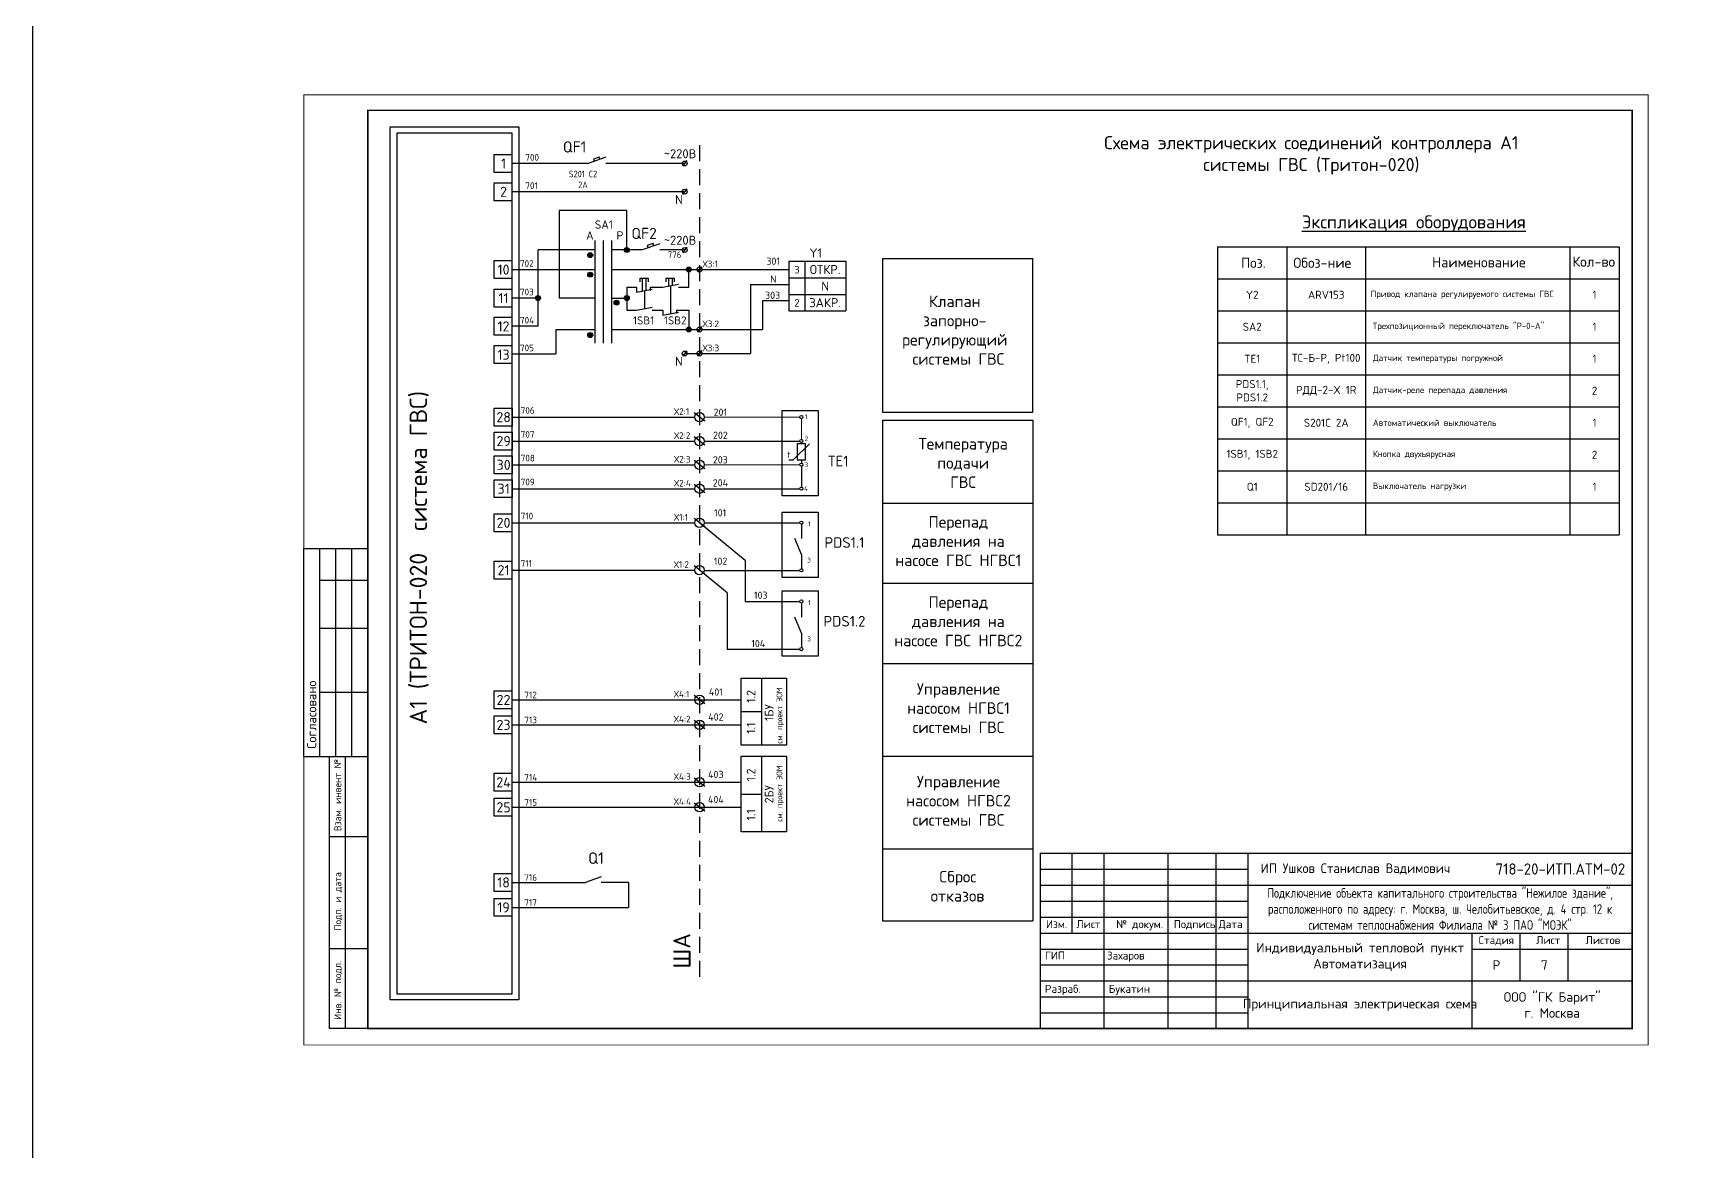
# Model space of a CAD drawing. Header units: millimetres. Extents: x 1606 to 7674, y 609 to 4159.
# Drawn here: x 3094 to 3608, y 2904 to 3254 of the extents above; entities that cross this region are included whole.
import ezdxf

# ---------------------------------------------------------------- set-up
doc = ezdxf.new("R2010")
doc.units = ezdxf.units.MM
doc.linetypes.add('DASHED', pattern=[0.75, 0.5, -0.25])
doc.layers.add('24VDC', color=7, linetype='Continuous')
doc.layers.add('Рамка', color=7, linetype='Continuous', lineweight=50)
doc.styles.add('ROMANT', font='romant__.ttf')

msp = doc.modelspace()

# ---------------------------------------------------------------- hatches: boundary and pattern name
at = {"layer": '24VDC', "linetype": 'Continuous'}
h = msp.add_hatch(color=7, dxfattribs=at)
h.paths.add_polyline_path([(3278.24605, 3185.96042), (3279.79431, 3185.96042, 1)])
h.paths.add_polyline_path([(3279.79431, 3185.96042), (3278.24605, 3185.96042, 1)])
h = msp.add_hatch(color=7, dxfattribs=at)
h.paths.add_polyline_path([(3266.84303, 3184.34753), (3268.3913, 3184.34753, -1)])
h.paths.add_polyline_path([(3268.3913, 3184.34753), (3266.84303, 3184.34753, -1)])
h = msp.add_hatch(color=7, dxfattribs=at)
h.paths.add_polyline_path([(3297.67042, 3179.8461), (3299.21869, 3179.8461, 1)])
h.paths.add_polyline_path([(3299.21869, 3179.8461), (3297.67042, 3179.8461, 1)])
h = msp.add_hatch(color=7, dxfattribs=at)
h.paths.add_polyline_path([(3266.84303, 3178.23045), (3268.3913, 3178.23045, -1)])
h.paths.add_polyline_path([(3268.3913, 3178.23045), (3266.84303, 3178.23045, -1)])
h = msp.add_hatch(color=7, dxfattribs=at)
h.paths.add_polyline_path([(3250.53107, 3170.92424), (3252.07934, 3170.92424, 1)])
h.paths.add_polyline_path([(3252.07934, 3170.92424), (3250.53107, 3170.92424, 1)])
h = msp.add_hatch(color=7, dxfattribs=at)
h.paths.add_polyline_path([(3275.04817, 3169.48468), (3276.59644, 3169.48468, -1)])
h.paths.add_polyline_path([(3276.59644, 3169.48468), (3275.04817, 3169.48468, -1)])
h = msp.add_hatch(color=7, dxfattribs=at)
h.paths.add_polyline_path([(3278.25279, 3170.92367), (3279.80106, 3170.92367, 1)])
h.paths.add_polyline_path([(3279.80106, 3170.92367), (3278.25279, 3170.92367, 1)])
h = msp.add_hatch(color=7, dxfattribs=at)
h.paths.add_polyline_path([(3266.84303, 3159.3556), (3268.3913, 3159.3556, -1)])
h.paths.add_polyline_path([(3268.3913, 3159.3556), (3266.84303, 3159.3556, -1)])
h = msp.add_hatch(color=7, dxfattribs=at)
h.paths.add_polyline_path([(3297.67008, 3161.0964), (3299.21834, 3161.0964, 1)])
h.paths.add_polyline_path([(3299.21834, 3161.0964), (3297.67008, 3161.0964, 1)])

# ---------------------------------------------------------------- linework, layer by layer
at = {"color": 1}
for p, q in [((3303.41564, 3132.43042), (3300.10152, 3135.01349)), ((3243.20669, 3133.72195), (3300.29537, 3133.72195)), ((3243.20669, 3126.23638), (3300.29537, 3126.23638)), ((3303.41564, 3124.94485), (3300.10152, 3127.52792)), ((3303.22178, 3126.23638), (3333.06972, 3126.23638)), ((3243.20669, 3118.83212), (3300.29537, 3118.83212)), ((3303.41564, 3117.54058), (3300.10152, 3120.12365)), ((3243.20669, 3111.34655), (3300.29537, 3111.34655)), ((3303.41564, 3110.05501), (3300.10152, 3112.63809)), ((3303.22178, 3111.34655), (3333.06972, 3111.34655)), ((3243.17038, 3100.71082), (3300.25906, 3100.71082)), ((3303.37933, 3099.41928), (3300.0652, 3102.00235)), ((3316.03322, 3088.91308), (3301.72226, 3100.71082)), ((3303.18547, 3100.71082), (3333.06972, 3100.71082)), ((3316.03322, 3088.91308), (3316.03322, 3076.09926)), ((3243.17038, 3085.89741), (3300.25906, 3085.89741)), ((3303.37933, 3084.60587), (3300.0652, 3087.18895)), ((3310.35976, 3078.77679), (3301.68595, 3085.92735)), ((3303.22178, 3085.81976), (3333.10604, 3085.81976)), ((3310.35976, 3078.77679), (3310.35976, 3061.20963)), ((3316.03322, 3076.09926), (3333.10604, 3076.09926)), ((3310.35976, 3061.20963), (3333.10604, 3061.20963)), ((3321.20448, 3031.17293), (3321.20448, 3052.15452)), ((3303.41564, 3044.06159), (3300.10152, 3046.64467)), ((3243.17038, 3045.35313), (3314.74285, 3045.35313)), ((3314.74285, 3041.66372), (3321.20448, 3041.66372)), ((3243.17038, 3037.54774), (3314.74285, 3037.54774)), ((3303.41564, 3036.2562), (3300.10152, 3038.83928)), ((3321.20448, 3004.03375), (3321.20448, 3027.76822)), ((3303.41564, 3018.29885), (3300.10152, 3020.88193)), ((3243.17038, 3019.59039), (3314.74285, 3019.59039)), ((3314.74285, 3015.90098), (3321.20448, 3015.90098)), ((3243.17038, 3011.785), (3314.74285, 3011.785)), ((3303.41564, 3010.49346), (3300.10152, 3013.07654)), ((3270.97944, 2990.04345), (3266.17497, 2988.28982)), ((3243.17038, 2988.28982), (3266.17497, 2988.28982)), ((3279.55169, 2988.28982), (3270.97944, 2988.28982)), ((3279.55169, 2988.28982), (3279.55169, 2980.47803)), ((3243.17038, 2980.47803), (3279.55169, 2980.47803))]:
    msp.add_line(p, q, dxfattribs=at)
at = {"color": 1, "lineweight": 0}
for p, q in [((3303.22178, 3133.72195), (3333.06972, 3133.72195)), ((3333.56972, 3126.73638), (3333.56972, 3133.22195)), ((3303.22178, 3118.83212), (3333.06972, 3118.83212))]:
    msp.add_line(p, q, dxfattribs=at)
at = {"color": 1}
for points in [[(3205.16027, 2951.57945), (3205.16027, 3224.44568), (3245.34906, 3224.44568), (3245.34906, 2951.57945)], [(3207.27587, 2953.36978), (3207.27587, 3222.5919), (3243.17038, 3222.5919), (3243.17038, 2953.36978)], [(3237.55776, 3210.19401), (3237.55776, 3215.80663), (3243.17038, 3215.80663), (3243.17038, 3210.19401)], [(3237.55776, 3201.36584), (3237.55776, 3206.97846), (3243.17038, 3206.97846), (3243.17038, 3201.36584)], [(3237.55776, 3177.04045), (3237.55776, 3182.65307), (3243.17038, 3182.65307), (3243.17038, 3177.04045)], [(3237.55776, 3168.11793), (3237.55776, 3173.73055), (3243.17038, 3173.73055), (3243.17038, 3168.11793)], [(3237.55776, 3159.28976), (3237.55776, 3164.90237), (3243.17038, 3164.90237), (3243.17038, 3159.28976)], [(3237.55776, 3150.46165), (3237.55776, 3156.07427), (3243.17038, 3156.07427), (3243.17038, 3150.46165)], [(3237.59407, 3130.91564), (3237.59407, 3136.52826), (3243.20669, 3136.52826), (3243.20669, 3130.91564)], [(3237.59407, 3123.43008), (3237.59407, 3129.04269), (3243.20669, 3129.04269), (3243.20669, 3123.43008)], [(3237.59407, 3116.02581), (3237.59407, 3121.63843), (3243.20669, 3121.63843), (3243.20669, 3116.02581)], [(3237.59407, 3108.54024), (3237.59407, 3114.15286), (3243.20669, 3114.15286), (3243.20669, 3108.54024)], [(3237.55776, 3097.90451), (3237.55776, 3103.51713), (3243.17038, 3103.51713), (3243.17038, 3097.90451)], [(3237.55776, 3083.0911), (3237.55776, 3088.70372), (3243.17038, 3088.70372), (3243.17038, 3083.0911)], [(3314.74285, 3031.17293), (3314.74285, 3052.15452), (3328.97496, 3052.15452), (3328.97496, 3031.17293)], [(3237.55776, 3042.54682), (3237.55776, 3048.15944), (3243.17038, 3048.15944), (3243.17038, 3042.54682)], [(3237.55776, 3034.74143), (3237.55776, 3040.35405), (3243.17038, 3040.35405), (3243.17038, 3034.74143)], [(3314.74285, 3004.03375), (3314.74285, 3027.76822), (3328.97496, 3027.76822), (3328.97496, 3004.03375)], [(3237.55776, 3016.78408), (3237.55776, 3022.3967), (3243.17038, 3022.3967), (3243.17038, 3016.78408)], [(3237.55776, 3008.97869), (3237.55776, 3014.59131), (3243.17038, 3014.59131), (3243.17038, 3008.97869)], [(3237.55776, 2985.48351), (3237.55776, 2991.09613), (3243.17038, 2991.09613), (3243.17038, 2985.48351)], [(3237.55776, 2977.67172), (3237.55776, 2983.28434), (3243.17038, 2983.28434), (3243.17038, 2977.67172)]]:
    msp.add_lwpolyline(points, close=True, dxfattribs=at)
for centre in [(3301.75858, 3133.72195), (3301.75858, 3126.23638), (3301.75858, 3118.83212), (3301.75858, 3111.34655), (3301.72226, 3100.71082), (3301.72226, 3085.89741), (3301.75858, 3045.35313), (3301.75858, 3037.54774), (3301.75858, 3019.59039), (3301.75858, 3011.785)]:
    msp.add_circle(centre, 1.4632, dxfattribs=at)
at = {"layer": '24VDC', "color": 7, "linetype": 'DASHED', "ltscale": 10}
msp.add_line((3301.75858, 3218.72071), (3301.75858, 2956.33173), dxfattribs=at)
at = {"layer": '24VDC', "linetype": 'Continuous'}
for p, q in [((3266.96384, 3213.00032), (3243.17038, 3213.00032)), ((3297.13129, 3213.00032), (3272.46448, 3213.00032)), ((3297.13129, 3204.17215), (3243.17038, 3204.17215)), ((3279.02018, 3198.25737), (3257.95846, 3198.25737)), ((3257.95846, 3198.25737), (3257.95846, 3170.92424)), ((3279.02018, 3185.96042), (3279.02018, 3198.25737)), ((3251.30517, 3162.09607), (3251.32665, 3185.96993)), ((3269.04771, 3185.96384), (3251.32665, 3185.96993)), ((3283.80764, 3185.95877), (3274.23271, 3185.96206)), ((3297.13129, 3185.95877), (3289.30828, 3185.95877)), ((3463.59084, 3186.94766), (3589.12935, 3186.94766)), ((3463.59084, 3186.94766), (3463.59084, 3096.94766)), ((3485.28472, 3186.94766), (3485.28472, 3096.94766)), ((3573.64579, 3186.94766), (3573.64579, 3096.94766)), ((3589.12935, 3186.94766), (3589.12935, 3096.94766)), ((3463.59084, 3176.94766), (3589.12935, 3176.94766)), ((3463.59084, 3176.94766), (3589.12935, 3176.94766)), ((3463.59084, 3176.94766), (3589.12935, 3176.94766)), ((3251.31311, 3170.92424), (3243.17038, 3170.92424)), ((3269.04771, 3170.92424), (3257.95846, 3170.92424)), ((3463.59084, 3166.94766), (3589.12935, 3166.94766)), ((3251.30517, 3162.09607), (3243.17038, 3162.09607)), ((3463.59084, 3156.94766), (3589.12935, 3156.94766)), ((3463.59084, 3146.94766), (3589.12935, 3146.94766)), ((3463.59084, 3136.94766), (3589.12935, 3136.94766)), ((3463.59084, 3126.94766), (3589.12935, 3126.94766)), ((3463.59084, 3116.94766), (3589.12935, 3116.94766)), ((3463.59084, 3106.94766), (3589.12935, 3106.94766)), ((3463.59084, 3096.94766), (3589.12935, 3096.94766))]:
    msp.add_line(p, q, dxfattribs=at)
at = {"layer": '24VDC', "color": 7}
for p, q in [((3272.46448, 3214.94193), (3266.96384, 3213.00032)), ((3270.38635, 3214.99989), (3268.59662, 3214.36816)), ((3268.59662, 3214.36816), (3268.84505, 3213.66435)), ((3270.63478, 3214.29609), (3270.38635, 3214.99989)), ((3289.30828, 3187.90038), (3283.80764, 3185.95877)), ((3287.23015, 3187.95834), (3285.44043, 3187.32661)), ((3285.44043, 3187.32661), (3285.68885, 3186.6228)), ((3287.47858, 3187.25454), (3287.23015, 3187.95834)), ((3408.1484, 2997.45855), (3593.1484, 2997.45855)), ((3408.1484, 2997.45855), (3408.1484, 2942.45855)), ((3428.14841, 2942.45855), (3428.14841, 2997.45855)), ((3448.14841, 2942.45855), (3448.14841, 2997.45855)), ((3463.14841, 2942.45855), (3463.14841, 2997.45855)), ((3473.14841, 2942.45855), (3473.14841, 2997.45855)), ((3408.14841, 2992.45855), (3473.14841, 2992.45855)), ((3408.14841, 2987.45855), (3473.14841, 2987.45855)), ((3408.14841, 2982.45855), (3473.14841, 2982.45855)), ((3408.14841, 2977.45855), (3473.14841, 2977.45855)), ((3408.14841, 2972.45855), (3473.14841, 2972.45855)), ((3408.14841, 2967.45855), (3473.14841, 2967.45855)), ((3408.14841, 2962.45855), (3473.14841, 2962.45855)), ((3408.14841, 2957.45855), (3473.14841, 2957.45855)), ((3408.14841, 2952.45855), (3473.14841, 2952.45855)), ((3408.14841, 2947.45855), (3473.14841, 2947.45855))]:
    msp.add_line(p, q, dxfattribs=at)
at = {"layer": '24VDC', "color": 7, "linetype": 'Continuous'}
for p, q in [((3297.8049, 3213.88975), (3296.45768, 3212.12245)), ((3297.80604, 3205.06158), (3296.45882, 3203.29428)), ((3269.04771, 3188.9301), (3269.04771, 3156.85816)), ((3271.64021, 3188.9301), (3271.64021, 3156.85816)), ((3274.23271, 3188.9301), (3274.23271, 3156.85816)), ((3297.8049, 3186.8482), (3296.45768, 3185.0809)), ((3302.43545, 3180.73592), (3301.08824, 3178.96862)), ((3329.71046, 3182.43906), (3329.71046, 3166.88406)), ((3329.71046, 3182.43906), (3347.46371, 3182.43906)), ((3334.63118, 3182.43906), (3334.63118, 3166.88406)), ((3347.46371, 3182.43906), (3347.46371, 3166.88406)), ((3358.94103, 3183.29553), (3358.94103, 3135.24588)), ((3358.94103, 3183.29553), (3405.91007, 3183.29553)), ((3405.91007, 3135.24588), (3405.91007, 3183.29553)), ((3243.17038, 3179.84676), (3269.04768, 3179.84676)), ((3274.23271, 3179.84676), (3329.71046, 3179.84525)), ((3283.18899, 3175.99672), (3283.18899, 3177.19145)), ((3283.18899, 3177.19145), (3285.70983, 3177.19145)), ((3283.8647, 3177.19145), (3283.8647, 3173.07873)), ((3285.03412, 3177.19145), (3285.03412, 3173.30752)), ((3285.70983, 3177.19145), (3285.70983, 3175.99672)), ((3290.28573, 3174.29824), (3295.16222, 3175.25233)), ((3291.35393, 3175.99672), (3291.35393, 3177.19145)), ((3291.35393, 3177.19145), (3293.87476, 3177.19145)), ((3292.02964, 3177.19145), (3292.02964, 3174.63943)), ((3293.19905, 3177.19145), (3293.19905, 3174.86823)), ((3293.87476, 3177.19145), (3293.87476, 3175.99672)), ((3298.45066, 3174.29824), (3298.45081, 3179.8461)), ((3317.65958, 3175.203), (3329.71046, 3175.20331)), ((3317.65958, 3175.203), (3317.65958, 3153.58146)), ((3329.71046, 3177.25406), (3347.46371, 3177.25406)), ((3274.23271, 3170.92424), (3279.03318, 3170.92367)), ((3279.03344, 3174.29824), (3279.03344, 3167.16357)), ((3279.03344, 3174.29824), (3282.12079, 3174.29824)), ((3282.12079, 3174.29824), (3282.12079, 3172.73753)), ((3282.12079, 3172.73753), (3286.99729, 3173.69162)), ((3284.55904, 3173.21457), (3284.55904, 3167.64062)), ((3286.38403, 3174.29824), (3286.38403, 3173.26873)), ((3286.38403, 3174.29824), (3290.28573, 3174.29824)), ((3292.72397, 3174.77528), (3292.72397, 3166.07991)), ((3295.16222, 3174.29824), (3298.45066, 3174.29824)), ((3329.71046, 3170.07643), (3321.40958, 3170.07643)), ((3321.40958, 3170.07623), (3321.40958, 3161.09606)), ((3329.71046, 3172.06906), (3347.46371, 3172.06906)), ((3279.03344, 3167.16357), (3282.12079, 3167.16357)), ((3282.12079, 3167.16357), (3286.99729, 3168.11767)), ((3286.99729, 3167.16357), (3290.28573, 3167.16357)), ((3290.28573, 3167.16357), (3290.28573, 3165.60287)), ((3290.28573, 3165.60287), (3295.16222, 3166.55696)), ((3294.54897, 3167.16357), (3294.54897, 3166.13407)), ((3294.54897, 3167.16357), (3298.45047, 3167.16357)), ((3298.45047, 3167.16357), (3298.45047, 3161.0964)), ((3329.71046, 3166.88406), (3347.46371, 3166.88406)), ((3256.87378, 3161.09676), (3269.04771, 3161.09676)), ((3256.87378, 3161.09676), (3256.87378, 3153.44759)), ((3274.23271, 3161.09676), (3321.40958, 3161.09606)), ((3302.43659, 3161.98592), (3301.08937, 3160.21862)), ((3243.17038, 3153.44759), (3256.87378, 3153.44759)), ((3297.80604, 3154.48014), (3296.45882, 3152.71285)), ((3297.13243, 3153.5965), (3317.65958, 3153.5965)), ((3302.43497, 3154.48592), (3301.08776, 3152.71862)), ((3358.94103, 3135.24588), (3405.91007, 3135.24588)), ((3358.94103, 3132.75847), (3405.91007, 3132.75847)), ((3358.94103, 3132.75847), (3358.94103, 2976.30108)), ((3405.91007, 3132.75847), (3405.91007, 2976.30108)), ((3358.94103, 3106.82559), (3405.91007, 3106.82559)), ((3358.94103, 3081.75733), (3405.91007, 3081.75733)), ((3358.94103, 3056.68907), (3405.91007, 3056.68907)), ((3358.94103, 3027.73891), (3405.91007, 3027.73891)), ((3358.94103, 2998.78874), (3405.91007, 2998.78874)), ((3358.94103, 2976.30108), (3405.91007, 2976.30108))]:
    msp.add_line(p, q, dxfattribs=at)
at = {"layer": '24VDC', "color": 1, "linetype": 'Continuous'}
for p, q in [((3336.16972, 3125.3723), (3330.96972, 3120.3723)), ((3333.56972, 3125.73638), (3333.56972, 3125.3723)), ((3329.66972, 3120.3723), (3330.96972, 3120.3723)), ((3333.56972, 3120.3723), (3333.56972, 3119.33212)), ((3333.56972, 3118.33212), (3333.56972, 3111.84655)), ((3333.56972, 3100.21082), (3333.56972, 3095.77535)), ((3333.56972, 3090.77535), (3331.54477, 3095.77535)), ((3333.56972, 3090.77535), (3333.56972, 3086.32098)), ((3333.56972, 3075.59987), (3333.56972, 3071.1644)), ((3333.56972, 3066.1644), (3331.54477, 3071.1644)), ((3333.56972, 3066.1644), (3333.56972, 3061.71003))]:
    msp.add_line(p, q, dxfattribs=at)
at = {"layer": '24VDC'}
for p, q in [((3178.14841, 3027.60855), (3178.14841, 3092.60855)), ((3178.14841, 3092.60855), (3198.14841, 3092.60855)), ((3183.14841, 3027.60855), (3183.14841, 3092.60855)), ((3188.14841, 3027.60855), (3188.14841, 3092.60855)), ((3193.14841, 3027.60855), (3193.14841, 3092.60855)), ((3198.14841, 3082.60855), (3183.14841, 3082.60855)), ((3198.14841, 3067.60855), (3183.14841, 3067.60855)), ((3198.14841, 3047.60855), (3183.14841, 3047.60855)), ((3178.14841, 3027.60855), (3198.14841, 3027.60855)), ((3186.14841, 3027.60855), (3198.14841, 3027.60855)), ((3186.14841, 2942.60855), (3186.14841, 3027.60855)), ((3191.14841, 2942.60855), (3191.14841, 3027.60855)), ((3186.14841, 3002.60855), (3198.14841, 3002.60855)), ((3198.14398, 2942.60855), (3198.14398, 2997.60855)), ((3418.14841, 2992.45855), (3418.14841, 2997.45855)), ((3428.14841, 2942.45855), (3428.14841, 2997.45855)), ((3448.14841, 2942.45855), (3448.14841, 2997.45855)), ((3463.14841, 2942.45855), (3463.14841, 2997.45855)), ((3473.14841, 2942.45855), (3473.14841, 2997.45855)), ((3418.14841, 2987.45855), (3418.14841, 2992.45855)), ((3418.14841, 2982.45855), (3418.14841, 2987.45855)), ((3473.14841, 2987.45855), (3543.14841, 2987.45855)), ((3543.14841, 2987.45855), (3593.14841, 2987.45855)), ((3418.14841, 2977.45855), (3418.14841, 2982.45855)), ((3418.14841, 2972.45855), (3418.14841, 2977.45855)), ((3428.14841, 2977.45855), (3448.14841, 2977.45855)), ((3448.14841, 2977.45855), (3463.14841, 2977.45855)), ((3463.14841, 2977.45855), (3473.14841, 2977.45855)), ((3428.14841, 2972.45855), (3448.14841, 2972.45855)), ((3448.14841, 2972.45855), (3463.14841, 2972.45855)), ((3463.14841, 2972.45855), (3473.14841, 2972.45855)), ((3473.14841, 2972.45855), (3543.14841, 2972.45855)), ((3543.14841, 2972.45855), (3593.14841, 2972.45855)), ((3543.14841, 2957.45855), (3543.14841, 2972.45855)), ((3558.14841, 2957.45855), (3558.14841, 2972.45855)), ((3573.14841, 2957.45855), (3573.14841, 2972.45855)), ((3186.14841, 2967.60855), (3198.14841, 2967.60855)), ((3543.14841, 2967.45855), (3558.14841, 2967.45855)), ((3558.14841, 2967.45855), (3573.14841, 2967.45855)), ((3573.14841, 2967.45855), (3593.14841, 2967.45855)), ((3473.14841, 2957.45855), (3543.14841, 2957.45855)), ((3543.14841, 2942.45855), (3543.14841, 2957.45855)), ((3543.14841, 2957.45855), (3593.14841, 2957.45855)), ((3198.14841, 2942.60855), (3186.14841, 2942.60855))]:
    msp.add_line(p, q, dxfattribs=at)
at = {"layer": '24VDC', "color": 4, "ltscale": 2}
msp.add_lwpolyline([(3093.50136, 4159.07542), (7446.68843, 4159.07542), (7446.68843, 608.90193), (3093.50136, 608.90193)], close=True, dxfattribs=at)
at = {"layer": '24VDC', "linetype": 'Continuous'}
for points, const_width in [([(3178.14841, 2937.45855), (3598.14841, 2937.45855), (3598.14841, 3234.45855), (3178.14841, 3234.45855), (3178.14841, 2937.45855)], 0.3), ([(3198.14841, 2942.60855), (3198.14841, 3229.60855), (3593.14841, 3229.60855), (3593.14841, 2942.60855), (3198.14841, 2942.60855)], 0.5)]:
    msp.add_lwpolyline(points, dxfattribs=dict(at, const_width=const_width))
msp.add_lwpolyline([(3509.82778, 3186.94766), (3509.82778, 3096.94766)], dxfattribs=at)
at = {"layer": '24VDC', "color": 1, "linetype": 'Continuous'}
for points in [[(3327.63174, 3133.22195), (3327.63174, 3135.77589), (3338.87949, 3135.77589), (3338.87949, 3109.1006), (3327.63174, 3109.1006), (3327.63174, 3118.33212)], [(3327.63174, 3118.33212), (3327.63174, 3133.22195)]]:
    msp.add_lwpolyline(points, dxfattribs=at)
for points in [[(3332.26972, 3120.3723), (3334.86972, 3120.3723), (3334.86972, 3125.3723), (3332.26972, 3125.3723)], [(3327.63174, 3104.01149), (3338.87949, 3104.01149), (3338.87949, 3083.57503), (3327.63174, 3083.57503)], [(3327.63174, 3079.40054), (3338.87949, 3079.40054), (3338.87949, 3058.96408), (3327.63174, 3058.96408)]]:
    msp.add_lwpolyline(points, close=True, dxfattribs=at)
at = {"layer": '24VDC', "color": 7, "linetype": 'Continuous'}
for centre, radius in [((3297.12689, 3213.00032), 0.75718), ((3297.12802, 3204.17215), 0.75718), ((3279.02018, 3185.96042), 0.77413), ((3279.02018, 3185.96042), 0.5185), ((3297.12689, 3185.95877), 0.75718), ((3267.61716, 3184.34753), 0.77413), ((3298.44455, 3179.8461), 0.77413), ((3298.44455, 3179.8461), 0.5185), ((3301.75744, 3179.8465), 0.75718), ((3267.61716, 3178.23045), 0.77413), ((3251.30521, 3170.92424), 0.77413), ((3251.30521, 3170.92424), 0.5185), ((3275.8223, 3169.48468), 0.77413), ((3279.02692, 3170.92367), 0.77413), ((3279.02692, 3170.92367), 0.5185), ((3267.61716, 3159.3556), 0.77413), ((3298.44421, 3161.0964), 0.77413), ((3298.44421, 3161.0964), 0.5185), ((3301.75858, 3161.0965), 0.75718), ((3297.12802, 3153.59072), 0.75718), ((3301.75696, 3153.5965), 0.75718)]:
    msp.add_circle(centre, radius, dxfattribs=at)
at = {"layer": '24VDC', "color": 1, "linetype": 'Continuous'}
for centre in [(3333.56972, 3133.72195), (3333.56972, 3126.23638), (3333.56972, 3118.83212), (3333.56972, 3111.34655), (3333.56972, 3100.71082), (3333.56972, 3085.82098), (3333.56972, 3076.09987), (3333.56972, 3061.21003)]:
    msp.add_circle(centre, 0.5, dxfattribs=at)

# ---------------------------------------------------------------- texts
at = {"color": 1, "lineweight": 0, "char_height": 3.6, "attachment_point": 5}
for s, insert, width in [('{\\fISOCPEUR|b0|i0|c204|p34;\\C7;Клапан \\Pзапорно-\\Pрегулирующий\\P системы ГВС}', (3381.49461, 3160.8916), 58.9552774), ('{\\fISOCPEUR|b0|i0|c204|p34;Температура\\Pподачи ГВС}', (3384.12765, 3119.38103), 23.8041278), ('{\\fISOCPEUR|b0|i0|c204|p34;Перепад давления на насосе ГВС НГВС1}', (3382.61696, 3094.94852), 41.653404), ('{\\fISOCPEUR|b0|i0|c204|p34;Перепад давления на насосе ГВС НГВС2}', (3382.61696, 3069.88026), 41.653404), ('{\\fISOCPEUR|b0|i0|c204|p34;Управление насосом НГВС1 \\Pсистемы ГВС}', (3382.68033, 3042.75416), 40.3409953), ('{\\fISOCPEUR|b0|i0|c204|p34;Управление насосом НГВС2 \\Pсистемы ГВС}', (3382.68033, 3013.804), 40.3409953), ('{\\fISOCPEUR|b0|i0|c0|p34;C\\fISOCPEUR|b0|i0|c204|p34;брос отказов}', (3382.36056, 2987.06473), 23.8041278)]:
    msp.add_mtext(s, dxfattribs=dict(at, insert=insert, width=width))
at = {"color": 1, "attachment_point": 1, "rotation": 90}
for s, insert, char_height, width in [('{\\fISOCPEUR|b0|i0|c204|p34;А1 (ТРИТОН-020  система ГВС)}', (3211.21382, 3037.67), 5.4, 144.2515605), ('{\\fISOCPEUR|b0|i0|c0|p34;1.2}', (3316.4896, 3044.41847), 2.7, 144.2515605), ('{\\fISOCPEUR|b0|i0|c0|p34;1\\fISOCPEUR|b0|i0|c204|p34;БУ}', (3322.14397, 3038.74887), 2.7, 144.2515605), ('{\\fISOCPEUR|b0|i0|c0|p34;1.1}', (3316.4896, 3034.73995), 2.7, 144.2515605), ('{\\fISOCPEUR|b0|i0|c0|p34;1.2}', (3316.4896, 3019.87015), 2.7, 144.2515605), ('{\\fISOCPEUR|b0|i0|c204|p34;2БУ}', (3322.14397, 3012.98613), 2.7, 144.2515605), ('{\\fISOCPEUR|b0|i0|c0|p34;1.1}', (3316.4896, 3007.65241), 2.7, 144.2515605), ('{\\fISOCPEUR|b0|i0|c204|p34;ША}', (3293.55218, 2961.30549), 5.4, 178.3657003)]:
    msp.add_mtext(s, dxfattribs=dict(at, insert=insert, char_height=char_height, width=width))
at = {"color": 1, "insert": (3266.93209, 2997.66434), "char_height": 3.6, "width": 144.2515605, "attachment_point": 1}
msp.add_mtext('{\\fISOCPEUR|b0|i0|c0|p34;Q1}', dxfattribs=at)
at = {"layer": '24VDC'}
for s, insert, char_height, width, attachment_point in [('{\\fISOCPEUR|b0|i0|c204|p34;Схема электрических соединений контроллера А1 системы ГВС (Тритон-020)}', (3492.89605, 3215.51509), 4.0927734, 143.9001694, 5), ('{\\fISOCPEUR|b0|i0|c204|p34;\\C7;~220В}', (3295.66986, 3216.03255), 2.8294923, 20.74, 5), ('{\\fISOCPEUR|b0|i0|c204|p34;\\C7;N}', (3295.3206, 3201.71542), 2.8294923, 20.74, 5), ('{\\fISOCPEUR|b0|i0|c204|p34;\\L\\C7;Экспликация оборудования }', (3524.94234, 3194.17941), 4.0927734, 143.9001694, 5), ('{\\fISOCPEUR|b0|i0|c204|p34;\\C7;~220В}', (3295.66986, 3188.991), 2.8294923, 20.74, 5), ('{\\fISOCPEUR|b0|i1|c204|p34;\\Q0;\\C7; \\fISOCPEUR|b0|i0|c204|p34;Y1}', (3337.16053, 3185.03156), 2.8294923, 20.74, 5), ('{\\fISOCPEUR|b0|i0|c204|p34;\\C7;301}', (3324.77986, 3182.43906), 2.25, 15.555, 5), ('{\\fISOCPEUR|b0|i0|c204|p34;\\C7;3}', (3332.20707, 3179.80211), 2.3578994, 10.37, 5), ('{\\fISOCPEUR|b0|i0|c204|p34;\\C7;ОТКР.}', (3341.00993, 3179.84656), 2.8294923, 20.74, 5), ('{\\fISOCPEUR|b0|i0|c204|p34;\\C7;N}', (3324.83546, 3176.8352), 2.25, 15.555, 5), ('{\\fISOCPEUR|b0|i0|c204|p34;\\C7;N}', (3341.00993, 3174.66156), 2.8294923, 20.74, 5), ('{\\fISOCPEUR|b0|i0|c204|p34;\\C7;303}', (3324.60526, 3171.79402), 2.25, 15.555, 5), ('{\\fISOCPEUR|b0|i0|c204|p34;\\C7;2}', (3332.20707, 3169.43211), 2.3578994, 10.37, 5), ('{\\fISOCPEUR|b0|i0|c204|p34;\\C7;ЗАКР.}', (3341.00993, 3169.47656), 2.8294923, 20.74, 5), ('{\\fISOCPEUR|b0|i0|c204|p34;\\C7;N}', (3295.3206, 3151.13399), 2.8294923, 20.74, 5), ('{\\fISOCPEUR|b0|i0|c204|p34;\\C7;201}', (3308.26168, 3135.23964), 2.25, 15.555, 5), ('{\\fISOCPEUR|b0|i0|c204|p34;\\C7;202}', (3308.27924, 3128.03836), 2.25, 15.555, 5), ('{\\fISOCPEUR|b0|i0|c204|p34;\\C7;203}', (3308.26168, 3120.3498), 2.25, 15.555, 5), ('{\\fISOCPEUR|b0|i0|c204|p34;\\C7;204}', (3308.27924, 3113.14852), 2.25, 15.555, 5), ('{\\fISOCPEUR|b0|i0|c204|p34;\\C7;101}', (3308.19739, 3103.81108), 2.25, 15.555, 5), ('{\\fISOCPEUR|b0|i0|c204|p34;\\C7;102}', (3308.33811, 3088.67658), 2.25, 15.555, 5), ('{\\fISOCPEUR|b0|i0|c204|p34;\\C7;103}', (3320.90017, 3078.03293), 2.25, 15.555, 5), ('{\\fISOCPEUR|b0|i0|c204|p34;\\C7;104}', (3320.10989, 3062.93169), 2.25, 15.555, 5), ('{\\fISOCPEUR|b0|i0|c204|p34;\\C7;401}', (3306.86961, 3047.78222), 2.25, 15.555, 5), ('{\\fISOCPEUR|b0|i0|c204|p34;\\C7;402}', (3306.86961, 3039.97683), 2.25, 15.555, 5), ('{\\fISOCPEUR|b0|i0|c204|p34;\\C7;403}', (3306.86961, 3022.01948), 2.25, 15.555, 5), ('{\\fISOCPEUR|b0|i0|c204|p34;\\C7;404}', (3306.86961, 3014.21409), 2.25, 15.555, 5), ('{\\fISOCPEUR|b0|i0|c204|p34;\\W0.957;\\C3;ИП Ушков Станислав Вадимович}', (3506.70665, 2992.45855), 3, 61.9482355, 5), ('{\\fISOCPEUR|b0|i0|c204|p34;\\W0.957;\\C3;718-20-ИТП.АТМ\\fISOCPEUR|b0|i0|c0|p34;-\\fISOCPEUR|b0|i0|c204|p34;02}', (3570.71209, 2992.45855), 3.5, 44.8726366, 5), ('{\\fISOCPEUR|b0|i0|c204|p34;\\W0.8;Подключение объекта капитального строительства \\fISOCPEUR|b0|i0|c0|p34;"\\fISOCPEUR|b0|i0|c204|p34;Нежилое здание\\fISOCPEUR|b0|i0|c0|p34;"\\fISOCPEUR|b0|i0|c204|p34;, расположенного по адресу: г. Москва, ш. Челобитьевское, д. 4 стр. 12 к системам теплоснабжения Филиала № 3 ПАО \\fISOCPEUR|b0|i0|c0|p34;"\\fISOCPEUR|b0|i0|c204|p34;МОЭК\\fISOCPEUR|b0|i0|c0|p34;"}', (3533.14841, 2979.95855), 3, 120, 5), ('{\\fISOCPEUR|b0|i0|c204|p34;Изм.}', (3410.03061, 2976.47785), 2.5, 9.4325, 1), ('{\\fISOCPEUR|b0|i0|c204|p34;Лист}', (3419.50367, 2976.47785), 2.5, 9.4325, 1), ('{\\fISOCPEUR|b0|i0|c204|p34;№ докум.}', (3431.95378, 2976.47785), 2.5, 16.1195665, 1), ('{\\fISOCPEUR|b0|i0|c204|p34;Подпись}', (3449.9451, 2976.47785), 2.5, 12.5797101, 1), ('{\\fISOCPEUR|b0|i0|c204|p34;Дата}', (3463.91581, 2976.47785), 2.5, 9.4325, 1), ('{\\fISOCPEUR|b0|i0|c204|p34;Индивидуальный тепловой пункт\\fISOCPEUR|b0|i0|c0|p34;\\P\\fISOCPEUR|b0|i0|c204|p34;Автоматизация}', (3508.14841, 2964.95855), 3, 70, 5), ('{\\fISOCPEUR|b0|i0|c204|p34;Стадия}', (3545.16456, 2971.47833), 2.5, 12.914638, 1), ('{\\fISOCPEUR|b0|i0|c204|p34;Лист}', (3563.14447, 2971.47833), 2.5, 12.9146, 1), ('{\\fISOCPEUR|b0|i0|c204|p34;Листов}', (3578.57463, 2971.47833), 2.5, 12.9146, 1), ('{\\fISOCPEUR|b0|i0|c204|p34;Р}', (3550.72126, 2962.45855), 3, 14.8542858, 5), ('{\\fISOCPEUR|b0|i0|c204|p34;7}', (3565.72126, 2962.45855), 3, 14.8542858, 5), ('{\\fISOCPEUR|b0|i0|c204|p34;ООО \\fISOCPEUR|b0|i0|c0|p34;"\\fISOCPEUR|b0|i0|c204|p34;ГК Барит\\fISOCPEUR|b0|i0|c0|p34;"\\P\\fISOCPEUR|b0|i0|c204|p34;г. Москва}', (3568.14841, 2949.95855), 3, 50, 5), ('{\\fISOCPEUR|b0|i0|c204|p34;Принципиальная электрическая схема}', (3508.14841, 2949.95855), 3, 70, 5)]:
    msp.add_mtext(s, dxfattribs=dict(at, insert=insert, char_height=char_height, width=width, attachment_point=attachment_point))
at = {"layer": '24VDC', "color": 3}
for s, insert, char_height, attachment_point in [('{\\fISOCPEUR|b0|i0|c204|p34;QF1}', (3262.7187, 3219.91239), 3.5, 2), ('{\\fISOCPEUR|b0|i0|c204|p34;QF2}', (3284.42918, 3192.87083), 3.5, 2), ('{\\fISOCPEUR|b0|i0|c204|p34;776}', (3291.83119, 3185.47993), 2, 1)]:
    msp.add_mtext(s, dxfattribs=dict(at, insert=insert, char_height=char_height, attachment_point=attachment_point))
at = {"layer": '24VDC', "color": 7, "char_height": 3.15, "width": 41.8626041, "attachment_point": 2}
for s, insert in [('{\\fISOCPEUR|b0|i0|c204|p34;1}', (3240.5313, 3214.54689)), ('{\\fISOCPEUR|b0|i0|c204|p34;2}', (3240.5313, 3205.71872)), ('{\\fISOCPEUR|b0|i0|c204|p34;10}', (3240.5313, 3181.39332)), ('{\\fISOCPEUR|b0|i0|c204|p34;11}', (3240.5313, 3172.4708)), ('{\\fISOCPEUR|b0|i0|c204|p34;12}', (3240.5313, 3163.64263)), ('{\\fISOCPEUR|b0|i0|c204|p34;13}', (3240.5313, 3154.81452)), ('{\\fISOCPEUR|b0|i0|c204|p34;29}', (3240.56762, 3127.78295)), ('{\\fISOCPEUR|b0|i0|c204|p34;31}', (3240.56762, 3112.89311)), ('{\\fISOCPEUR|b0|i0|c204|p34;20}', (3240.5313, 3102.25738)), ('{\\fISOCPEUR|b0|i0|c204|p34;21}', (3240.5313, 3087.44398)), ('{\\fISOCPEUR|b0|i0|c204|p34;22}', (3240.5313, 3046.8997)), ('{\\fISOCPEUR|b0|i0|c204|p34;23}', (3240.5313, 3039.0943)), ('{\\fISOCPEUR|b0|i0|c204|p34;24}', (3240.5313, 3021.13696)), ('{\\fISOCPEUR|b0|i0|c204|p34;25}', (3240.5313, 3013.33157)), ('{\\fISOCPEUR|b0|i0|c204|p34;18}', (3240.5313, 2989.83639)), ('{\\fISOCPEUR|b0|i0|c204|p34;19}', (3240.52491, 2982.0246))]:
    msp.add_mtext(s, dxfattribs=dict(at, insert=insert))
at = {"layer": '24VDC', "color": 7, "linetype": 'Continuous'}
for s, insert, char_height, width, attachment_point in [('{\\fISOCPEUR|b0|i0|c204|p34;70\\fISOCPEUR|b0|i0|c0|p34;0}', (3247.3286, 3215.934), 2.074, 43.9338765, 1), ('{\\fISOCPEUR|b0|i0|c204|p34;70\\fISOCPEUR|b0|i0|c0|p34;1}', (3247.3286, 3207.10582), 2.074, 43.9338765, 1), ('{\\fISOCPEUR|b0|i0|c204|p34;А}', (3266.33541, 3191.80194), 2.5925, 43.9338765, 1), ('{\\fISOCPEUR|b0|i0|c204|p34;SA1}', (3269.03582, 3195.20037), 2.5925, 43.9338765, 1), ('{\\fISOCPEUR|b0|i0|c204|p34;Р}', (3275.82561, 3191.80194), 2.5925, 43.9338765, 1), ('{\\fISOCPEUR|b0|i0|c204|p34;70\\fISOCPEUR|b0|i0|c0|p34;2}', (3245.64357, 3182.78043), 2.074, 43.9338765, 1), ('{\\fISOCPEUR|b0|i0|c204|p34;70\\fISOCPEUR|b0|i0|c0|p34;3}', (3245.64357, 3173.85791), 2.074, 43.9338765, 1), ('{\\fISOCPEUR|b0|i0|c204|p34;70\\fISOCPEUR|b0|i0|c0|p34;4}', (3245.64357, 3165.02974), 2.074, 43.9338765, 1), ('{\\fISOCPEUR|b0|i0|c0|p34;1SB\\fISOCPEUR|b0|i0|c204|p34;1}', (3284.28743, 3165.18816), 2.5, 46.5140046, 2), ('{\\fISOCPEUR|b0|i0|c0|p34;1SB2}', (3294.17408, 3165.18816), 2.5, 46.5140046, 2), ('{\\fISOCPEUR|b0|i0|c204|p34;70\\fISOCPEUR|b0|i0|c0|p34;5}', (3245.64357, 3156.38126), 2.074, 43.9338765, 1), ('{\\fISOCPEUR|b0|i0|c204|p34;Х3:3}', (3302.69735, 3156.34679), 2.074, 43.9338765, 1), ('{\\fISOCPEUR|b0|i0|c204|p34;70\\fISOCPEUR|b0|i0|c0|p34;6}', (3245.87964, 3136.83563), 2.074, 43.9338765, 1), ('{\\fISOCPEUR|b0|i0|c204|p34;Х2:1}', (3293.78966, 3136.46932), 2.074, 43.9338765, 1), ('{\\fISOCPEUR|b0|i0|c204|p34;70\\fISOCPEUR|b0|i0|c0|p34;7}', (3245.87964, 3129.35006), 2.074, 43.9338765, 1), ('{\\fISOCPEUR|b0|i0|c204|p34;Х2:2}', (3293.78966, 3128.98376), 2.074, 43.9338765, 1), ('{\\fISOCPEUR|b0|i0|c204|p34;70\\fISOCPEUR|b0|i0|c0|p34;8}', (3245.87964, 3121.94579), 2.074, 43.9338765, 1), ('{\\fISOCPEUR|b0|i0|c204|p34;Х2:3}', (3293.78966, 3121.57949), 2.074, 43.9338765, 1), ('{\\fISOCPEUR|b0|i0|c204|p34;70\\fISOCPEUR|b0|i0|c0|p34;9}', (3245.87964, 3114.46022), 2.074, 43.9338765, 1), ('{\\fISOCPEUR|b0|i0|c204|p34;Х2:4}', (3293.78966, 3114.09392), 2.074, 43.9338765, 1), ('{\\fISOCPEUR|b0|i0|c204|p34;7\\fISOCPEUR|b0|i0|c0|p34;10}', (3245.87964, 3103.82449), 2.074, 43.9338765, 1), ('{\\fISOCPEUR|b0|i0|c204|p34;Х1:1}', (3293.78966, 3103.42825), 2.074, 43.9338765, 1), ('{\\fISOCPEUR|b0|i0|c204|p34;7\\fISOCPEUR|b0|i0|c0|p34;11}', (3245.87964, 3089.01109), 2.074, 43.9338765, 1), ('{\\fISOCPEUR|b0|i0|c204|p34;Х1:2}', (3293.71704, 3088.67472), 2.074, 43.9338765, 1), ('{\\fISOCPEUR|b0|i0|c204|p34;7\\fISOCPEUR|b0|i0|c0|p34;12}', (3247.01853, 3047.91301), 2.074, 43.9338765, 1), ('{\\fISOCPEUR|b0|i0|c204|p34;Х4:1}', (3293.71704, 3048.16037), 2.074, 43.9338765, 1), ('{\\fISOCPEUR|b0|i0|c204|p34;7\\fISOCPEUR|b0|i0|c0|p34;13}', (3247.01853, 3040.10762), 2.074, 43.9338765, 1), ('{\\fISOCPEUR|b0|i0|c204|p34;Х4:2}', (3293.71704, 3040.35498), 2.074, 43.9338765, 1), ('{\\fISOCPEUR|b0|i0|c204|p34;7\\fISOCPEUR|b0|i0|c0|p34;14}', (3247.01853, 3022.15027), 2.074, 43.9338765, 1), ('{\\fISOCPEUR|b0|i0|c204|p34;Х4:3}', (3293.71704, 3022.39763), 2.074, 43.9338765, 1), ('{\\fISOCPEUR|b0|i0|c204|p34;7\\fISOCPEUR|b0|i0|c0|p34;15}', (3247.01853, 3014.34488), 2.074, 43.9338765, 1), ('{\\fISOCPEUR|b0|i0|c204|p34;Х4:4}', (3293.71704, 3014.59224), 2.074, 43.9338765, 1), ('{\\fISOCPEUR|b0|i0|c204|p34;7\\fISOCPEUR|b0|i0|c0|p34;16}', (3247.01853, 2990.8497), 2.074, 43.9338765, 1), ('{\\fISOCPEUR|b0|i0|c204|p34;7\\fISOCPEUR|b0|i0|c0|p34;17}', (3247.01853, 2983.03792), 2.074, 43.9338765, 1)]:
    msp.add_mtext(s, dxfattribs=dict(at, insert=insert, char_height=char_height, width=width, attachment_point=attachment_point))
at = {"layer": '24VDC', "color": 1, "lineweight": 0, "insert": (3265.35851, 3210.72407), "char_height": 2.04, "width": 55.8168055, "attachment_point": 2}
msp.add_mtext('{\\fISOCPEUR|b0|i0|c204|p34;\\W0.8;S201 C2\\P2А}', dxfattribs=at)
at = {"layer": '24VDC', "color": 6, "linetype": 'Continuous', "char_height": 2.074, "width": 43.9338765, "attachment_point": 1}
for s, insert in [('{\\fISOCPEUR|b0|i0|c204|p34;Х3:1}', (3302.69783, 3182.59679)), ('{\\fISOCPEUR|b0|i0|c204|p34;Х3:2}', (3302.69897, 3163.90808))]:
    msp.add_mtext(s, dxfattribs=dict(at, insert=insert))
at = {"layer": '24VDC', "lineweight": 0, "char_height": 3.1832405, "attachment_point": 5}
for s, insert, width in [('{\\fISOCPEUR|b0|i0|c204|p34;\\C7;Поз.}', (3474.82072, 3181.94766), 14.0649154), ('{\\fISOCPEUR|b0|i0|c204|p34;\\C7;Обоз-ние}', (3496.32856, 3181.94766), 22.0876656), ('{\\fISOCPEUR|b0|i0|c204|p34;\\C7;Наименование}', (3545.26018, 3182.1155), 77.5264859), ('{\\fISOCPEUR|b0|i0|c204|p34;\\C7;Кол-во}', (3581.1314, 3182.28334), 18)]:
    msp.add_mtext(s, dxfattribs=dict(at, insert=insert, width=width))
at = {"layer": '24VDC', "lineweight": 0, "style": 'ROMANT'}
for s, insert, char_height, width, attachment_point in [('{\\fISOCPEUR|b0|i0|c0|p34;Y\\fISOCPEUR|b0|i0|c204|p34;2}', (3474.43778, 3171.94766), 2.5, 21.6938841, 5), ('{\\fISOCPEUR|b0|i0|c204|p34;ARV153}', (3497.55625, 3171.94766), 2.5, 24.5430561, 5), ('{\\fISOCPEUR|b0|i0|c204|p34;Привод клапана регулируемого системы ГВС}', (3540.03098, 3171.94766), 2, 77.5264859, 5), ('{\\fISOCPEUR|b0|i0|c204|p34;1}', (3581.38757, 3171.94766), 2.5, 15.4835609, 5), ('{\\fISOCPEUR|b0|i0|c204|p34;SA2}', (3474.43778, 3161.94766), 2.5, 21.6938841, 5), ('{\\fISOCPEUR|b0|i0|c204|p34;Трехпозиционный переключатель "Р-0-А"}', (3512.13045, 3161.94766), 2, 77.5264859, 4), ('{\\fISOCPEUR|b0|i0|c204|p34;1}', (3581.38757, 3161.94766), 2.5, 15.4835609, 5), ('{\\fISOCPEUR|b0|i0|c0|p34;TE\\fISOCPEUR|b0|i0|c204|p34;1}', (3474.43778, 3151.94766), 2.5, 21.6938841, 5), ('{\\fISOCPEUR|b0|i0|c204|p34;ТС-Б-Р, Pt100}', (3497.55625, 3151.94766), 2.5, 24.5430561, 5), ('{\\fISOCPEUR|b0|i0|c204|p34;Датчик температуры погружной}', (3512.13045, 3151.94766), 2, 77.5264859, 4), ('{\\fISOCPEUR|b0|i0|c204|p34;1}', (3581.38757, 3151.94766), 2.5, 15.4835609, 5), ('{\\fISOCPEUR|b0|i0|c0|p34;PDS1\\fISOCPEUR|b0|i0|c204|p34;.1,\\P\\fISOCPEUR|b0|i0|c0|p34;PDS\\fISOCPEUR|b0|i0|c204|p34;1\\fISOCPEUR|b0|i0|c0|p34;.2}', (3474.43778, 3141.94766), 2.5, 21.6938841, 5), ('{\\fISOCPEUR|b0|i0|c204|p34;РДД\\fISOCPEUR|b0|i0|c0|p34;-2-X 1R}', (3497.55625, 3141.94766), 2.5, 24.5430561, 5), ('{\\fISOCPEUR|b0|i0|c204|p34;Датчик-реле перепада давления}', (3512.13045, 3141.94766), 2, 77.5264859, 4), ('{\\fISOCPEUR|b0|i0|c204|p34;2}', (3581.38757, 3141.94766), 2.5, 15.4835609, 5), ('{\\fISOCPEUR|b0|i0|c0|p34;QF1, QF2}', (3474.43778, 3131.94766), 2.5, 21.6938841, 5), ('{\\fISOCPEUR|b0|i0|c0|p34;S201C 2A}', (3497.55625, 3131.94766), 2.5, 24.5430561, 5), ('{\\fISOCPEUR|b0|i0|c204|p34;Автоматический выключатель}', (3512.13045, 3131.94766), 2, 77.5264859, 4), ('{\\fISOCPEUR|b0|i0|c204|p34;1}', (3581.38757, 3131.94766), 2.5, 15.4835609, 5), ('{\\fISOCPEUR|b0|i0|c204|p34;1\\fISOCPEUR|b0|i0|c0|p34;SB1, 1SB2}', (3474.43778, 3121.94766), 2.5, 21.6938841, 5), ('{\\fISOCPEUR|b0|i0|c204|p34;2}', (3581.38757, 3121.94766), 2.5, 15.4835609, 5), ('{\\fISOCPEUR|b0|i0|c0|p34;Q1}', (3474.43778, 3111.94766), 2.5, 21.6938841, 5), ('{\\fISOCPEUR|b0|i0|c0|p34;SD201/16}', (3497.55625, 3111.94766), 2.5, 24.5430561, 5), ('{\\fISOCPEUR|b0|i0|c204|p34;1}', (3581.38757, 3111.94766), 2.5, 15.4835609, 5)]:
    msp.add_mtext(s, dxfattribs=dict(at, insert=insert, char_height=char_height, width=width, attachment_point=attachment_point))
at = {"layer": '24VDC', "color": 7, "width": 41.8626041, "attachment_point": 2}
for s, insert, char_height, rotation in [('{\\fISOCPEUR|b0|i0|c204|p34;28}', (3240.56761, 3135.26852), 3.15, 0.0000031), ('{\\fISOCPEUR|b0|i0|c204|p34;30}', (3240.56761, 3120.37868), 3.15, 0.0000112), ('{\\fISOCPEUR|b0|i0|c204|p34;см. проект ЭОМ}', (3325.82, 3040.44885), 1.8, 90), ('{\\fISOCPEUR|b0|i0|c204|p34;см. проект ЭОМ}', (3325.82, 3016.06255), 1.8, 90)]:
    msp.add_mtext(s, dxfattribs=dict(at, insert=insert, char_height=char_height, rotation=rotation))
at = {"layer": '24VDC', "color": 1, "linetype": 'Continuous', "attachment_point": 5}
for s, insert, char_height, width in [('{\\fISOCPEUR|b0|i0|c204|p34;\\C7;1}', (3335.03636, 3133.82405), 1.5, 10), ('{\\fISOCPEUR|b0|i0|c204|p34;\\C7;2}', (3335.16855, 3126.99288), 1.5, 10), ('{\\fISOCPEUR|b0|i0|c204|p34;\\C7;t}', (3329.74537, 3121.9431), 2, 20), ('{\\fISOCPEUR|b0|i0|c204|p34;\\C7;3}', (3335.09602, 3118.81622), 1.5, 10), ('{\\fISOCPEUR|b0|i0|c204|p34;\\C7;ТЕ1}', (3345.11138, 3119.96195), 3.3097147, 18.195), ('{\\fISOCPEUR|b0|i0|c204|p34;\\C7;4}', (3335.05734, 3111.34209), 1.5, 10), ('{\\fISOCPEUR|b0|i0|c204|p34;\\C7;1}', (3336.06348, 3100.35646), 1.5, 10), ('{\\fISOCPEUR|b0|i0|c204|p34;\\C7;3}', (3335.97997, 3089.00771), 1.5, 10), ('{\\fISOCPEUR|b0|i0|c204|p34;\\C7;1}', (3336.06348, 3075.74551), 1.5, 10), ('{\\fISOCPEUR|b0|i0|c204|p34;\\C7;3}', (3335.97997, 3064.39676), 1.5, 10)]:
    msp.add_mtext(s, dxfattribs=dict(at, insert=insert, char_height=char_height, width=width))
at = {"layer": '24VDC', "color": 3, "lineweight": 0, "char_height": 2, "width": 77.5264859, "attachment_point": 4, "style": 'ROMANT'}
for s, insert in [('{\\fISOCPEUR|b0|i0|c204|p34;Кнопка двухъярусная}', (3512.13045, 3121.94766)), ('{\\fISOCPEUR|b0|i0|c204|p34;Выключатель нагрузки}', (3512.13045, 3111.94766))]:
    msp.add_mtext(s, dxfattribs=dict(at, insert=insert))
at = {"layer": '24VDC', "lineweight": 0, "rotation": 90}
for s, insert, char_height, width, attachment_point in [('{\\fISOCPEUR|b0|i0|c204|p34;Согласовано}', (3180.59499, 3040.69588), 2.88, 26.1746478, 5), ('{\\fISOCPEUR|b0|i0|c204|p34;Взам. инвент №}', (3187.66316, 3004.28578), 2.16, 62.9489075, 1), ('{\\fISOCPEUR|b0|i0|c204|p34;Подп. и дата}', (3187.66316, 2973.19934), 2.16, 62.9489075, 1), ('{\\fISOCPEUR|b0|i0|c204|p34;Инв. № подл.}', (3187.66316, 2945.30953), 2.16, 62.9489075, 1)]:
    msp.add_mtext(s, dxfattribs=dict(at, insert=insert, char_height=char_height, width=width, attachment_point=attachment_point))
at = {"layer": '24VDC', "color": 7, "lineweight": 0, "char_height": 2.5, "attachment_point": 1}
for s, insert, width in [('{\\fISOCPEUR|b0|i0|c204|p34;ГИП}', (3409.67467, 2966.66327), 15.4502), ('{\\fISOCPEUR|b0|i0|c204|p34;Захаров}', (3429.05393, 2966.66327), 28.2833333), ('{\\fISOCPEUR|b0|i0|c204|p34;Разраб.}', (3409.67467, 2956.24429), 15.4501566), ('{\\fISOCPEUR|b0|i0|c204|p34;Букатин}', (3429.63306, 2956.24429), 28.2833333)]:
    msp.add_mtext(s, dxfattribs=dict(at, insert=insert, width=width))
at = {"layer": 'Рамка', "lineweight": 0, "char_height": 3.3097147, "width": 18.195, "attachment_point": 5}
for s, insert in [('{\\fISOCPEUR|b0|i0|c204|p34;\\C7;PDS1.1}', (3347.0372, 3094.52133)), ('{\\fISOCPEUR|b0|i0|c204|p34;\\C7;PDS1.2}', (3347.0372, 3069.91038))]:
    msp.add_mtext(s, dxfattribs=dict(at, insert=insert))

doc.saveas('drawing.dxf')
